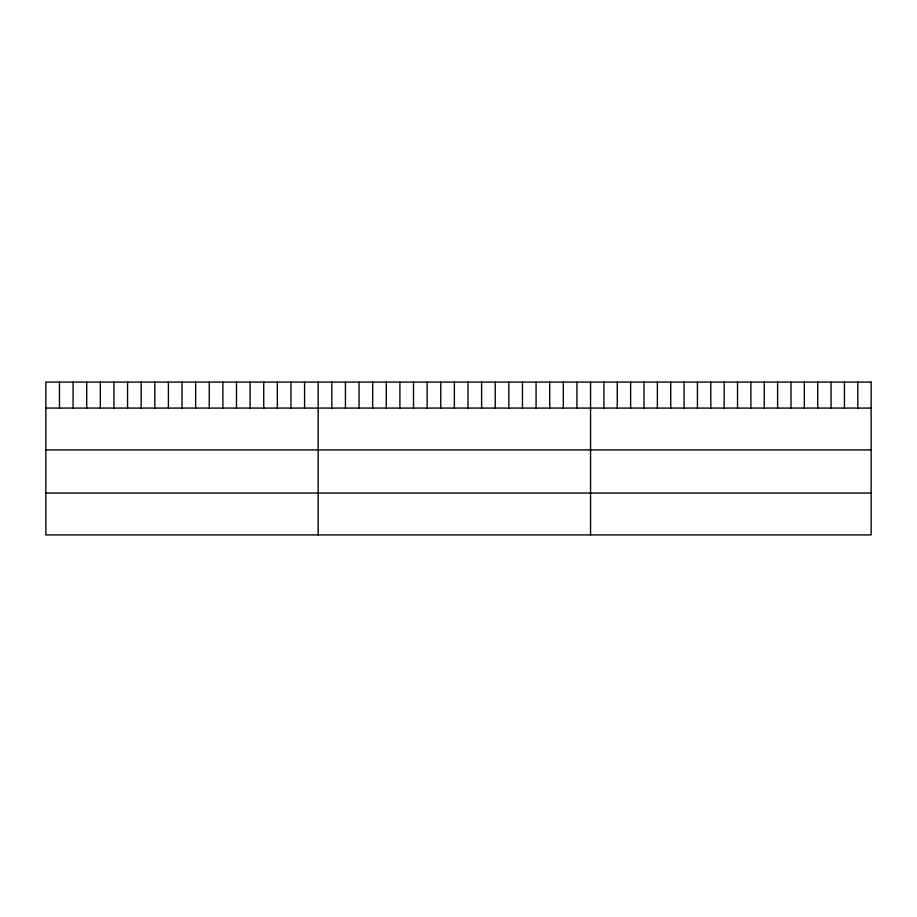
<?xml version="1.0" encoding="UTF-8"?>
<svg xmlns="http://www.w3.org/2000/svg" width="917" height="917" viewBox="0 0 917 917"><rect width="100%" height="100%" fill="white"/><g stroke="black" fill="none" stroke-linecap="round" stroke-linejoin="round"><path stroke-width="1.38" d="M45.85 408.076L871.15 408.076M45.85 449.938L871.15 449.938M45.85 493.059L871.15 493.059M857.785 382.091L857.785 408.076M844.431 382.091L844.431 408.076M831.066 382.091L831.066 408.076M817.7 382.091L817.7 408.076M804.335 382.091L804.335 408.076M790.981 382.091L790.981 408.076M777.616 382.091L777.616 408.076M764.251 382.091L764.251 408.076M750.897 382.091L750.897 408.076M737.532 382.091L737.532 408.076M724.166 382.091L724.166 408.076M710.801 382.091L710.801 408.076M697.447 382.091L697.447 408.076M684.082 382.091L684.082 408.076M670.717 382.091L670.717 408.076M657.363 382.091L657.363 408.076M643.998 382.091L643.998 408.076M630.632 382.091L630.632 408.076M617.267 382.091L617.267 408.076M603.913 382.091L603.913 408.076M590.548 382.091L590.548 534.909M576.931 382.091L576.931 408.076M563.313 382.091L563.313 408.076M549.696 382.091L549.696 408.076M536.078 382.091L536.078 408.076M522.461 382.091L522.461 408.076M508.843 382.091L508.843 408.076M495.226 382.091L495.226 408.076M481.608 382.091L481.608 408.076M467.991 382.091L467.991 408.076M454.373 382.091L454.373 408.076M440.756 382.091L440.756 408.076M427.139 382.091L427.139 408.076M413.521 382.091L413.521 408.076M399.904 382.091L399.904 408.076M386.286 382.091L386.286 408.076M372.669 382.091L372.669 408.076M359.051 382.091L359.051 408.076M345.434 382.091L345.434 408.076M331.816 382.091L331.816 408.076M318.199 382.091L318.199 534.909M304.582 382.091L304.582 408.076M290.964 382.091L290.964 408.076M277.347 382.091L277.347 408.076M263.729 382.091L263.729 408.076M250.112 382.091L250.112 408.076M236.494 382.091L236.494 408.076M222.877 382.091L222.877 408.076M209.259 382.091L209.259 408.076M195.642 382.091L195.642 408.076M182.025 382.091L182.025 408.076M168.407 382.091L168.407 408.076M154.79 382.091L154.79 408.076M141.172 382.091L141.172 408.076M127.555 382.091L127.555 408.076M113.937 382.091L113.937 408.076M100.32 382.091L100.32 408.076M86.702 382.091L86.702 408.076M73.085 382.091L73.085 408.076M59.467 382.091L59.467 408.076M871.15 382.091L45.85 382.091L45.85 534.909L871.15 534.909L871.15 382.091"/></g></svg>
